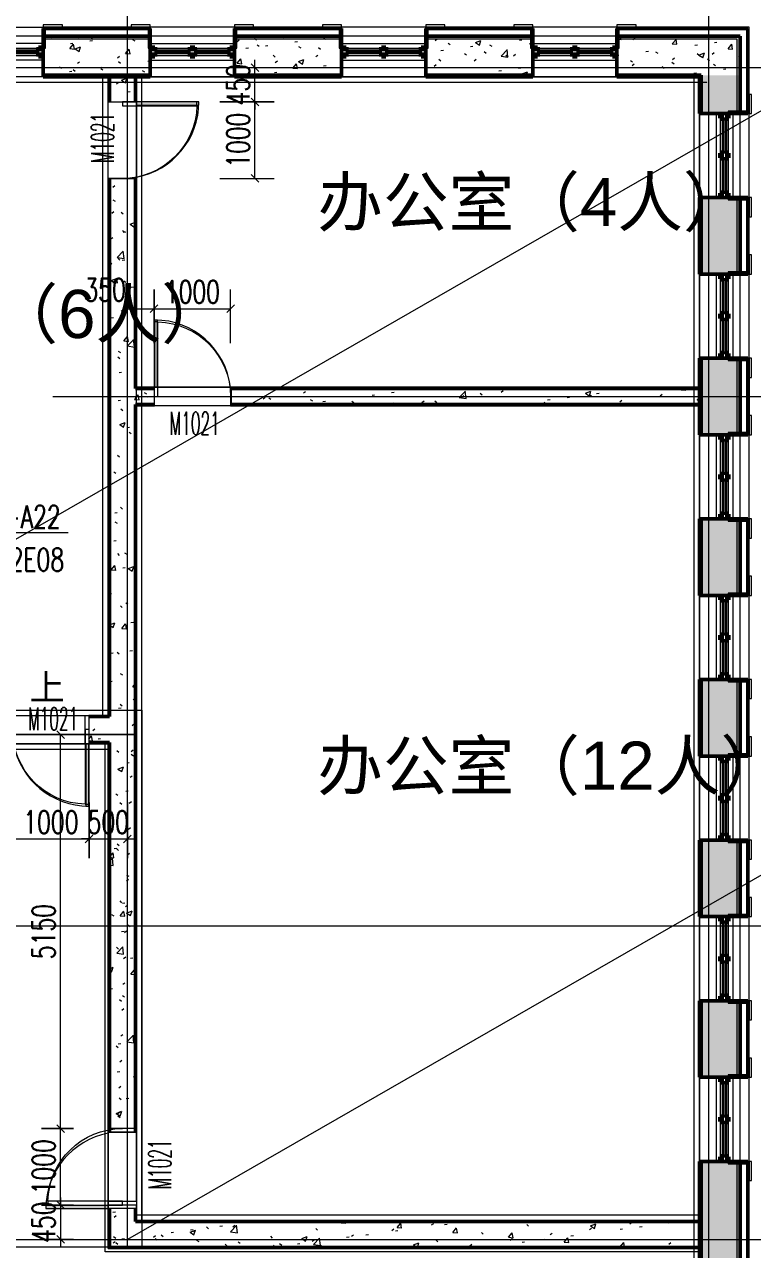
# Model space of a CAD drawing. Header units: millimetres. Extents: x -17321 to 106270, y -22341 to 35329.
# Drawn here: x 79055 to 88572, y 11169 to 27183 of the extents above; entities that cross this region are included whole.
import ezdxf

# ---------------------------------------------------------------- set-up
doc = ezdxf.new("R2010")
doc.units = ezdxf.units.MM
for name, pattern in [('IMPORT-DASHED', [7.5, 5, -2.5]), ('IMPORT-DOTE _2_', [0]), ('IMPORT-线型3', [5000, 3000, -2000]), ('轴网线', [22.24, 12.7, -3.18, 3.18, -3.18])]:
    doc.linetypes.add(name, pattern=pattern)
for name, color, linetype, lineweight in [('A-DETL-GENF', 92, 'Continuous', 9), ('A-DOOR', 31, 'Continuous', 18), ('A-FLOR', 192, 'Continuous', 9), ('A-GENM', 13, 'Continuous', 18), ('A-GLAZ', 151, 'Continuous', 18), ('A-WALL', 113, 'Continuous', 50), ('A-WALL-FNSH', 113, 'Continuous', 50), ('A-WALL-PATT', 111, 'Continuous', 50), ('DIM_LEAD', 3, 'Continuous', 9), ('DOTE', 157, 'IMPORT-DOTE _2_', 9), ('Pkpm_砌筑墙门_虚', 174, 'IMPORT-线型3', 9), ('Pkpm_砖墙', 6, 'Continuous', 9), ('PUB_DIM', 135, 'Continuous', 9), ('PUB_TEXT', 250, 'Continuous', 9), ('S-GRID', 1, 'Continuous', 13), ('SURFACE', 11, 'Continuous', 9), ('WALL', 250, 'Continuous', 9), ('WINDOW', 93, 'Continuous', 9), ('WINDOW_TEXT', 250, 'Continuous', 9), ('烟道', 4, 'Continuous', 9), ('记者站1205_t3_2__3F导出_dwg', 8, 'Continuous', 9)]:
    doc.layers.add(name, color=color, linetype=linetype, lineweight=lineweight)
doc.styles.add('Arial_2', font='arial.ttf', dxfattribs={"height": 629.266735})
doc.styles.add('Simplex', font='simplex_.ttf', dxfattribs={"width": 0.494118, "height": 297.5})
doc.styles.add('Simplex_2', font='simplex_.ttf', dxfattribs={"width": 0.706, "height": 297.5})
doc.styles.add('Simplex_6', font='simplex_.ttf', dxfattribs={"height": 337.588652})
doc.styles.add('Simplex_7', font='simplex_.ttf', dxfattribs={"width": 0.705882, "height": 297.5})
pattern_1 = [(0, (0, 0), (812.8, 203.2), [33.528, -576.072, 33.528, -576.072, -3251.2]), (0, (0, 0), (812.8, 203.2), [-1219.2, 33.528, -1185.672, 33.528, -576.072, -1422.4]), (0, (0, 0), (812.8, 203.2), [-3048, 33.528, -372.872, 33.528, -982.472]), (120, (304.8, 101.6), (-582.37636, 602.30545), [33.528, -576.072, 33.528, -576.072, -3251.2]), (120, (304.8, 101.6), (-582.37636, 602.30545), [-1219.2, 33.528, -1185.672, 33.528, -576.072, -1422.4]), (120, (304.8, 101.6), (-582.37636, 602.30545), [-3048, 33.528, -372.872, 33.528, -982.472]), (240, (406.4, 508), (-230.42364, -805.50545), [33.528, -576.072, 33.528, -576.072, -3251.2]), (240, (406.4, 508), (-230.42364, -805.50545), [-1219.2, 33.528, -1185.672, 33.528, -576.072, -1422.4]), (240, (406.4, 508), (-230.42364, -805.50545), [-3048, 33.528, -372.872, 33.528, -982.472])]
pattern_2 = [(50, (0, 0), (728.7365, -63.756), [76.2, -838.2]), (355, (0, 0), (-140.9716, 764.2276), [60.96, -670.56]), (100.451, (60.7, -5.3), (587.77, 700.467), [64.76, -712.36]), (46.184, (0, 203.2), (1084.316, -168.171), [114.3, -1257.3]), (96.636, (90.4, 189.2), (949.61, 989.71), [97.14, -1068.54]), (351.184, (0, 203.2), (949.62, 989.701), [91.44, -1005.84]), (21, (101.6, 152.4), (606.458, -409.0606), [76.2, -838.2]), (326, (101.6, 152.4), (247.2083, 736.753), [60.96, -670.56]), (71.451, (152.14, 118.3), (853.668, 327.6855), [64.76, -712.36]), (37.5, (0, 0), (12.3547, 338.2201), [33.528, -628.904, 33.528, -647.192, -673.1]), (37.5, (0, 0), (12.3547, 338.2201), [-1343.152, 33.528, -639.572]), (7.5, (0, 0), (267.2789, 400.7221), [33.528, -354.584, 33.528, -613.664, -256.54]), (7.5, (0, 0), (267.2789, 400.7221), [-1035.304, 33.528, -223.012]), (327.5, (-226.57, 0), (542.3633, -22.91534), [33.528, -220.472, 33.528, -758.952, -1051.56]), (327.5, (-226.57, 0), (542.3633, -22.91534), [-1046.48, 33.528, -1018.032]), (317.5, (-328.17, 0), (592.517, 101.707), [33.528, -296.672, 33.528, -492.76, -746.76]), (317.5, (-328.17, 0), (592.517, 101.707), [-856.488, 33.528, -713.232])]

# ---------------------------------------------------------------- blocks, each defined once
blk = doc.blocks.new('单扇木门 - M1021-1247702-建模-三层平面图')
at = {"layer": 'A-DOOR'}
blk.add_hatch(color=256, dxfattribs=at).paths.add_polyline_path([(500, -185), (460, -185), (460, -1000), (500, -1000)], flags=0)
at = {"layer": 'A-DETL-GENF'}
for p, q in [((460, -185), (460, -1000)), ((500, -1000), (500, -185)), ((460, -1000), (500, -1000))]:
    blk.add_line(p, q, dxfattribs=at)
at = {"layer": 'A-DOOR'}
for p, q in [((-500, 185), (500, 185)), ((-500, -185), (-500, 185)), ((-500, 185), (500, 185)), ((500, 185), (500, -185)), ((500, -185), (-500, -185)), ((-500, -185), (500, -185)), ((460, -185), (460, -1000)), ((500, -1000), (500, -185)), ((460, -1000), (500, -1000))]:
    blk.add_line(p, q, dxfattribs=at)
at = {"layer": 'A-DOOR', "lineweight": 9}
blk.add_arc((500, 0), 1000, 190.6845, 270, dxfattribs=at)
blk = doc.blocks.new('C1128 - C1128-1314676-建模-三层平面图')
at = {"layer": 'A-GLAZ', "lineweight": 70}
for p, q in [((-490, 50), (-550, 50)), ((-490, 10), (-490, 50)), ((-460, 25), (-490, 25)), ((-490, 25), (-490, 10)), ((-460, 10), (-460, 25)), ((-30, 25), (-60, 25)), ((-60, 25), (-60, 10)), ((30, 50), (-30, 50)), ((-30, 50), (-30, 10)), ((-30, 10), (-30, 25)), ((30, 10), (30, 50)), ((60, 25), (30, 25)), ((30, 25), (30, 10)), ((60, 10), (60, 25)), ((490, 25), (460, 25)), ((460, 25), (460, 10)), ((550, 50), (490, 50)), ((490, 50), (490, 10)), ((490, 10), (490, 25)), ((-550, -50), (-490, -50)), ((-490, -50), (-490, -10)), ((-490, -10), (-490, -25)), ((-490, -25), (-460, -25)), ((-460, -25), (-460, -10)), ((-60, -10), (-60, -25)), ((-60, -25), (-30, -25)), ((-30, -10), (-30, -50)), ((-30, -25), (-30, -10)), ((-30, -50), (30, -50)), ((30, -50), (30, -10)), ((30, -10), (30, -25)), ((30, -25), (60, -25)), ((60, -25), (60, -10)), ((460, -10), (460, -25)), ((460, -25), (490, -25)), ((490, -10), (490, -50)), ((490, -25), (490, -10)), ((490, -50), (550, -50))]:
    blk.add_line(p, q, dxfattribs=at)
at = {"layer": 'A-GLAZ'}
for p, q in [((-490, 50), (-30, 50)), ((-490, 10), (-490, -10)), ((-490, 10), (-30, 10)), ((-490, 10), (-490, -10)), ((-460, 25), (-60, 25)), ((-30, -10), (-30, 10)), ((30, 50), (490, 50)), ((30, 10), (490, 10)), ((30, -10), (30, 10)), ((60, 25), (460, 25)), ((490, -10), (490, 10)), ((490, 10), (490, -10)), ((-30, -10), (-490, -10)), ((-30, -50), (-490, -50)), ((-60, -25), (-460, -25)), ((490, -10), (30, -10)), ((490, -50), (30, -50)), ((460, -25), (60, -25))]:
    blk.add_line(p, q, dxfattribs=at)
blk = doc.blocks.new('单扇木门 - M1021-1317379-建模-三层平面图')
at = {"layer": 'A-DOOR'}
blk.add_hatch(color=256, dxfattribs=at).paths.add_polyline_path([(500, -120), (460, -120), (460, -1000), (500, -1000)], flags=0)
at = {"layer": 'A-DETL-GENF'}
for p, q in [((460, -120), (460, -1000)), ((500, -1000), (500, -120)), ((460, -1000), (500, -1000))]:
    blk.add_line(p, q, dxfattribs=at)
at = {"layer": 'A-DOOR'}
for p, q in [((-500, 120), (500, 120)), ((-500, -120), (-500, 120)), ((-500, 120), (500, 120)), ((500, 120), (500, -120)), ((500, -120), (-500, -120)), ((-500, -120), (500, -120)), ((460, -120), (460, -1000)), ((500, -1000), (500, -120)), ((460, -1000), (500, -1000))]:
    blk.add_line(p, q, dxfattribs=at)
at = {"layer": 'A-DOOR', "lineweight": 9}
blk.add_arc((500, 0), 1000, 186.8952, 270, dxfattribs=at)
blk = doc.blocks.new('窗套 - 窗套-1435561-建模-三层平面图')
at = {"layer": 'A-GENM'}
for p, q in [((-550, 30), (-800, 30)), ((-800, 30), (-800, 0)), ((-800, 0), (-550, 0)), ((-550, 0), (-580, 0)), ((-580, 0), (-580, -275)), ((-550, 0), (-550, 30)), ((-550, -275), (-550, 0)), ((800, 30), (550, 30)), ((550, 30), (550, 0)), ((580, 0), (550, 0)), ((550, 0), (550, -275)), ((580, -275), (580, 0)), ((800, 0), (800, 30)), ((550, 0), (800, 0)), ((-580, -275), (-550, -275)), ((550, -275), (580, -275))]:
    blk.add_line(p, q, dxfattribs=at)
blk = doc.blocks.new('记者站1205_t3_2__3F导出_dwg__ArchTick-1307847-建模-三层平面图')
at = {"layer": 'PUB_DIM'}
blk.add_line((-0.5, -0.5), (0.5, 0.5), dxfattribs=at)
blk = doc.blocks.new('记者站1205_t3_2__3F导出_dwg_$TCHSYS$WIN2D-1307862-建模-三层平面图')
at = {"layer": 'WINDOW'}
for p, q in [((2648287, 458997), (2647187, 458997)), ((2648287, 458781), (2647187, 458781))]:
    blk.add_line(p, q, dxfattribs=at)
at = {"layer": 'WINDOW', "flags": 128}
blk.add_lwpolyline([(2648287, 459214), (2648287, 458564), (2647187, 458564), (2647187, 459214)], close=True, dxfattribs=at)
blk = doc.blocks.new('记者站1205_t3_2__3F导出_dwg_$TCHSYS$WIN2D-1307863-建模-三层平面图')
at = {"layer": 'WINDOW'}
for p, q in [((2657083, 458084), (2657083, 456984)), ((2657300, 458084), (2657300, 456984))]:
    blk.add_line(p, q, dxfattribs=at)
at = {"layer": 'WINDOW', "flags": 128}
blk.add_lwpolyline([(2657517, 458084), (2656867, 458084), (2656867, 456984), (2657517, 456984)], close=True, dxfattribs=at)
blk = doc.blocks.new('记者站1205_t3_2__3F导出_dwg_$TCHSYS$WIN2D-1307864-建模-三层平面图')
at = {"layer": 'WINDOW'}
for p, q in [((2657083, 455984), (2657083, 454884)), ((2657300, 455984), (2657300, 454884))]:
    blk.add_line(p, q, dxfattribs=at)
at = {"layer": 'WINDOW', "flags": 128}
blk.add_lwpolyline([(2657517, 455984), (2656867, 455984), (2656867, 454884), (2657517, 454884)], close=True, dxfattribs=at)
blk = doc.blocks.new('记者站1205_t3_2__3F导出_dwg_$TCHSYS$WIN2D-1307886-建模-三层平面图')
at = {"layer": 'WINDOW'}
for p, q in [((2654687, 458997), (2655787, 458997)), ((2654687, 458781), (2655787, 458781))]:
    blk.add_line(p, q, dxfattribs=at)
at = {"layer": 'WINDOW', "flags": 128}
blk.add_lwpolyline([(2654687, 459214), (2654687, 458564), (2655787, 458564), (2655787, 459214)], close=True, dxfattribs=at)
blk = doc.blocks.new('记者站1205_t3_2__3F导出_dwg_$TCHSYS$WIN2D-1307887-建模-三层平面图')
at = {"layer": 'WINDOW'}
for p, q in [((2649687, 458997), (2650787, 458997)), ((2649687, 458781), (2650787, 458781))]:
    blk.add_line(p, q, dxfattribs=at)
at = {"layer": 'WINDOW', "flags": 128}
blk.add_lwpolyline([(2649687, 459214), (2649687, 458564), (2650787, 458564), (2650787, 459214)], close=True, dxfattribs=at)
blk = doc.blocks.new('记者站1205_t3_2__3F导出_dwg_$TCHSYS$WIN2D-1307888-建模-三层平面图')
at = {"layer": 'WINDOW'}
for p, q in [((2652187, 458997), (2653287, 458997)), ((2652187, 458781), (2653287, 458781))]:
    blk.add_line(p, q, dxfattribs=at)
at = {"layer": 'WINDOW', "flags": 128}
blk.add_lwpolyline([(2652187, 459214), (2652187, 458564), (2653287, 458564), (2653287, 459214)], close=True, dxfattribs=at)
blk = doc.blocks.new('记者站1205_t3_2__3F导出_dwg_$DorLib2D$00000001-1307850-建模-三层平面图')
at = {"layer": 'WINDOW', "flags": 128}
blk.add_lwpolyline([(0.5, 0.975), (0.5, 0), (0.45, 0), (0.45, 0.975)], close=True, dxfattribs=at)
at = {"layer": 'WINDOW'}
blk.add_arc((0.475, 0), 0.975, 91.4693, 180, dxfattribs=at)
blk = doc.blocks.new('记者站1205_t3_2__3F导出_dwg_$TCHSYS$WIN2D-1307922-建模-三层平面图')
at = {"layer": 'WINDOW'}
for p, q in [((2657083, 445484), (2657083, 444384)), ((2657300, 445484), (2657300, 444384))]:
    blk.add_line(p, q, dxfattribs=at)
at = {"layer": 'WINDOW', "flags": 128}
blk.add_lwpolyline([(2657517, 445484), (2656867, 445484), (2656867, 444384), (2657517, 444384)], close=True, dxfattribs=at)
blk = doc.blocks.new('记者站1205_t3_2__3F导出_dwg_$TCHSYS$WIN2D-1307923-建模-三层平面图')
at = {"layer": 'WINDOW'}
for p, q in [((2657083, 453884), (2657083, 452784)), ((2657300, 453884), (2657300, 452784))]:
    blk.add_line(p, q, dxfattribs=at)
at = {"layer": 'WINDOW', "flags": 128}
blk.add_lwpolyline([(2657517, 453884), (2656867, 453884), (2656867, 452784), (2657517, 452784)], close=True, dxfattribs=at)
blk = doc.blocks.new('记者站1205_t3_2__3F导出_dwg_$TCHSYS$WIN2D-1307924-建模-三层平面图')
at = {"layer": 'WINDOW'}
for p, q in [((2657083, 451784), (2657083, 450684)), ((2657300, 451784), (2657300, 450684))]:
    blk.add_line(p, q, dxfattribs=at)
at = {"layer": 'WINDOW', "flags": 128}
blk.add_lwpolyline([(2657517, 451784), (2656867, 451784), (2656867, 450684), (2657517, 450684)], close=True, dxfattribs=at)
blk = doc.blocks.new('记者站1205_t3_2__3F导出_dwg_$TCHSYS$WIN2D-1307925-建模-三层平面图')
at = {"layer": 'WINDOW'}
for p, q in [((2657083, 449684), (2657083, 448584)), ((2657300, 449684), (2657300, 448584))]:
    blk.add_line(p, q, dxfattribs=at)
at = {"layer": 'WINDOW', "flags": 128}
blk.add_lwpolyline([(2657517, 449684), (2656867, 449684), (2656867, 448584), (2657517, 448584)], close=True, dxfattribs=at)
blk = doc.blocks.new('记者站1205_t3_2__3F导出_dwg_$TCHSYS$WIN2D-1307926-建模-三层平面图')
at = {"layer": 'WINDOW'}
for p, q in [((2657083, 447584), (2657083, 446484)), ((2657300, 447584), (2657300, 446484))]:
    blk.add_line(p, q, dxfattribs=at)
at = {"layer": 'WINDOW', "flags": 128}
blk.add_lwpolyline([(2657517, 447584), (2656867, 447584), (2656867, 446484), (2657517, 446484)], close=True, dxfattribs=at)
blk = doc.blocks.new('记者站1205_t3_2__3F导出_dwg_df4bv-1307957-建模-三层平面图')
at = {"layer": 'DOTE', "linetype": 'Continuous'}
blk.add_line((2044297, 83654), (2037907, 83654), dxfattribs=at)
at = {"layer": 'Pkpm_砌筑墙门_虚'}
for p, q in [((2042127, 83904), (2043627, 83904)), ((2042127, 83534), (2043627, 83534)), ((2043927, 77554), (2043927, 78454)), ((2044297, 77554), (2044297, 78454))]:
    blk.add_line(p, q, dxfattribs=at)
at = {"layer": 'Pkpm_砖墙'}
blk.add_line((2044297, 83654), (2044297, 92254), dxfattribs=at)
at = {"layer": 'Pkpm_砖墙', "flags": 128}
for points in [[(2044297, 83804), (2044297, 78454), (2043927, 78454), (2043927, 83534), (2043627, 83534), (2043627, 83904), (2043927, 83904), (2043927, 92254)], [(2051657, 76934), (2043927, 76934), (2043927, 77554), (2044297, 77554), (2044297, 77304), (2051657, 77304)]]:
    blk.add_lwpolyline(points, dxfattribs=at)
at = {"layer": '烟道', "color": 2, "linetype": 'IMPORT-DASHED'}
for p, q in [((2043857, 83904), (2043857, 92254)), ((2044367, 77304), (2044367, 92254)), ((2051587, 67874), (2051587, 92254)), ((2038397, 92184), (2051757, 92184)), ((2038397, 83974), (2043927, 83974)), ((2038397, 83464), (2043927, 83464)), ((2044297, 77374), (2051657, 77374))]:
    blk.add_line(p, q, dxfattribs=at)
at = {"layer": '烟道', "color": 2, "flags": 128}
for points in [[(2006477, 85464), (2000567, 85464), (2000567, 81564), (1977687, 81564), (1977687, 92784), (1963367, 92784), (1963367, 67344), (2000567, 67344), (2000567, 65344), (2014987, 65344), (2014987, 67344), (2052187, 67344), (2052187, 92784), (2037867, 92784), (2037867, 81564), (2014987, 81564), (2014987, 85464), (2009077, 85464)], [(2051657, 76894), (2043887, 76894), (2043887, 83534)]]:
    blk.add_lwpolyline(points, dxfattribs=at)
blk = doc.blocks.new('记者站1205_t3_2__3F导出_dwg-1307846-建模-三层平面图')
at = {"layer": 'DIM_LEAD', "flags": 128}
blk.add_lwpolyline([(2644357, 450949), (2645131, 452606), (2648615, 452606)], dxfattribs=at)
at = {"layer": 'DOTE', "linetype": 'Continuous'}
for p, q in [((2649387, 443264), (2649387, 460054)), ((2656987, 426222), (2656987, 460054)), ((2567617, 458684), (2658357, 458684)), ((2648412, 454384), (2658357, 454384)), ((2643197, 449964), (2649507, 449964)), ((2567617, 447464), (2658357, 447464)), ((2567617, 443364), (2658357, 443364))]:
    blk.add_line(p, q, dxfattribs=at)
at = {"layer": 'PUB_DIM'}
for p, q in [((2650597, 458684), (2651305, 458684)), ((2650597, 457234), (2651305, 457234)), ((2649387, 455081), (2649387, 455782)), ((2650737, 455081), (2650737, 455782)), ((2648683, 449964), (2648263, 449964)), ((2649387, 449075), (2649387, 448350)), ((2648683, 443364), (2648263, 443364))]:
    blk.add_line(p, q, dxfattribs=at)
at = {"layer": 'PUB_DIM', "flags": 128}
for points in [[(2651055, 458234), (2651055, 458684), (2651055, 458784)], [(2651055, 457234), (2651055, 458234), (2651055, 458134)], [(2649387, 455532), (2649737, 455532), (2650737, 455532)], [(2648513, 443914), (2648513, 443814), (2648513, 444814), (2648513, 449964)], [(2643487, 448600), (2646787, 448600), (2647887, 448600), (2648887, 448600), (2648787, 448600)], [(2648887, 448600), (2649387, 448600), (2649487, 448600)], [(2648513, 443814), (2648513, 443364), (2648513, 443264)]]:
    blk.add_lwpolyline(points, dxfattribs=at)
for points in [[(2651305, 458234), (2650597, 458234)], [(2649737, 455782), (2649737, 455081)], [(2648887, 448350), (2648887, 449075)], [(2648263, 444814), (2648683, 444814)], [(2648263, 443814), (2648683, 443814)]]:
    blk.add_lwpolyline(points, close=True, dxfattribs=at)
at = {"layer": 'SURFACE', "flags": 128}
for points in [[(2648287, 459054), (2648287, 459214), (2649387, 459214), (2649687, 459214), (2649687, 459054)], [(2652187, 459054), (2652187, 459214), (2650787, 459214), (2650787, 459054)], [(2654687, 459054), (2654687, 459214), (2653287, 459214), (2653287, 459054)], [(2657357, 458084), (2657517, 458084), (2657517, 459214), (2655787, 459214), (2655787, 459054)], [(2657357, 455984), (2657517, 455984), (2657517, 456984), (2657357, 456984)], [(2657357, 454884), (2657517, 454884), (2657517, 454384), (2657517, 453884), (2657357, 453884)], [(2657357, 451784), (2657517, 451784), (2657517, 452784), (2657357, 452784)], [(2657357, 449684), (2657517, 449684), (2657517, 450684), (2657357, 450684)], [(2657357, 447584), (2657517, 447584), (2657517, 448584), (2657357, 448584)], [(2657357, 445484), (2657517, 445484), (2657517, 446484), (2657357, 446484)], [(2657357, 442564), (2657517, 442564), (2657517, 443364), (2657517, 444384), (2657357, 444384)]]:
    blk.add_lwpolyline(points, dxfattribs=at)
at = {"layer": 'WALL'}
for p, q in [((2665601, 462677), (2643487, 449964)), ((2671501, 456077), (2649387, 443364))]:
    blk.add_line(p, q, dxfattribs=at)
at = {"layer": 'WALL', "flags": 128}
for points in [[(2649507, 458564), (2649687, 458564), (2649687, 459054), (2649387, 459054), (2648287, 459054), (2648287, 458564), (2649137, 458564), (2649137, 458234), (2649507, 458234)], [(2650787, 458564), (2652187, 458564), (2652187, 459054), (2650787, 459054)], [(2653287, 458564), (2654687, 458564), (2654687, 459054), (2653287, 459054)], [(2656867, 458564), (2656867, 458084), (2657357, 458084), (2657357, 459054), (2655787, 459054), (2655787, 458564)], [(2649137, 454384), (2649137, 457234), (2649507, 457234), (2649507, 454504), (2649737, 454504), (2649737, 454264), (2649507, 454264), (2649507, 449964), (2649507, 444814), (2649137, 444814), (2649137, 449844), (2648887, 449844), (2648887, 450214), (2649137, 450214)], [(2656867, 456984), (2656867, 455984), (2657357, 455984), (2657357, 456984)], [(2656867, 454264), (2656867, 453884), (2657357, 453884), (2657357, 454384), (2657357, 454884), (2656867, 454884), (2656867, 454504), (2650737, 454504), (2650737, 454264)], [(2656867, 452784), (2656867, 451784), (2657357, 451784), (2657357, 452784)], [(2656867, 450684), (2656867, 449684), (2657357, 449684), (2657357, 450684)], [(2643677, 450284), (2649577, 450284), (2649577, 443264), (2643677, 443264)], [(2656867, 448584), (2656867, 447584), (2657357, 447584), (2657357, 448584)], [(2656867, 446484), (2656867, 445484), (2657357, 445484), (2657357, 446484)], [(2656867, 443614), (2649507, 443614), (2649507, 443814), (2649137, 443814), (2649137, 443244), (2656867, 443244), (2656867, 442564), (2657357, 442564), (2657357, 443364), (2657357, 444384), (2656867, 444384)]]:
    blk.add_lwpolyline(points, close=True, dxfattribs=at)
for name, p in [('记者站1205_t3_2__3F导出_dwg_$TCHSYS$WIN2D-1307862-建模-三层平面图', (0, 0)), ('记者站1205_t3_2__3F导出_dwg_$TCHSYS$WIN2D-1307887-建模-三层平面图', (0, 0)), ('记者站1205_t3_2__3F导出_dwg_$TCHSYS$WIN2D-1307888-建模-三层平面图', (0, 0)), ('记者站1205_t3_2__3F导出_dwg_$TCHSYS$WIN2D-1307886-建模-三层平面图', (0, 0)), ('记者站1205_t3_2__3F导出_dwg_df4bv-1307957-建模-三层平面图', (605210, 366310)), ('记者站1205_t3_2__3F导出_dwg_$TCHSYS$WIN2D-1307863-建模-三层平面图', (0, 0)), ('记者站1205_t3_2__3F导出_dwg_$TCHSYS$WIN2D-1307864-建模-三层平面图', (0, 0)), ('记者站1205_t3_2__3F导出_dwg_$TCHSYS$WIN2D-1307923-建模-三层平面图', (0, 0)), ('记者站1205_t3_2__3F导出_dwg_$TCHSYS$WIN2D-1307924-建模-三层平面图', (0, 0)), ('记者站1205_t3_2__3F导出_dwg_$TCHSYS$WIN2D-1307925-建模-三层平面图', (0, 0)), ('记者站1205_t3_2__3F导出_dwg_$TCHSYS$WIN2D-1307926-建模-三层平面图', (0, 0)), ('记者站1205_t3_2__3F导出_dwg_$TCHSYS$WIN2D-1307922-建模-三层平面图', (0, 0))]:
    blk.add_blockref(name, p)
at = {"xscale": 100, "yscale": 100, "zscale": 100}
for p, rotation in [((2651055, 458684), 270), ((2651055, 458234), 90), ((2651055, 458234), 90), ((2651055, 457234), 270), ((2649387, 455532), 180), ((2649737, 455532), 180), ((2648513, 449964), 90), ((2649387, 448600), 180), ((2648513, 444814), 270), ((2648513, 444814), 90), ((2648513, 443814), 270), ((2648513, 443814), 270), ((2648513, 443364), 90)]:
    blk.add_blockref('记者站1205_t3_2__3F导出_dwg__ArchTick-1307847-建模-三层平面图', p, dxfattribs=dict(at, rotation=rotation))
at = {"extrusion": (0, 0, -1), "xscale": 1000, "yscale": 1000}
for p, zscale, rotation in [((-2649322, 457734), -1000, 90), ((-2648387, 450029), -1000, 180), ((-2649322, 444314), 1000, 270)]:
    blk.add_blockref('记者站1205_t3_2__3F导出_dwg_$DorLib2D$00000001-1307850-建模-三层平面图', p, dxfattribs=dict(at, zscale=zscale, rotation=rotation))
at = {"xscale": 100, "yscale": 100, "zscale": 100}
for p in [(2649737, 455532), (2650737, 455532), (2648887, 448600), (2648887, 448600)]:
    blk.add_blockref('记者站1205_t3_2__3F导出_dwg__ArchTick-1307847-建模-三层平面图', p, dxfattribs=at)
at = {"extrusion": (0, 0, -1), "xscale": 1000, "yscale": 1000, "zscale": 1000}
blk.add_blockref('记者站1205_t3_2__3F导出_dwg_$DorLib2D$00000001-1307850-建模-三层平面图', (-2650237, 454384), dxfattribs=at)
at = {"layer": 'PUB_DIM', "color": 7, "char_height": 297.5, "attachment_point": 2, "rotation": 90, "line_spacing_factor": 1.125731, "style": 'Simplex_2'}
for s, insert, width in [('450', (2650686, 458459), 688.42), ('1000', (2650686, 457734), 871.28), ('5150', (2648144, 447389), 871.28), ('1000', (2648144, 444314), 871.28), ('450', (2648144, 443589), 688.42)]:
    blk.add_mtext(s, dxfattribs=dict(at, insert=insert, width=width))
at = {"layer": 'PUB_DIM', "color": 7, "char_height": 297.5, "attachment_point": 2, "line_spacing_factor": 1.125731, "style": 'Simplex_2'}
for s, insert, width in [('350', (2649096, 455927), 688.42), ('1000', (2650237, 455900), 871.28), ('1000', (2648387, 448968), 871.28), ('500', (2649137, 448968), 688.42)]:
    blk.add_mtext(s, dxfattribs=dict(at, insert=insert, width=width))
at = {"layer": 'PUB_TEXT', "color": 155, "char_height": 629.3, "attachment_point": 1, "line_spacing_factor": 0.941778, "style": 'Arial_2'}
for s, insert, width in [('办公室（4人）', (2651869, 457241), 7684.12), ('办公室（6人）', (2645048, 455778), 7684.12), ('办公室（12人）', (2651869, 449872), 8275.21)]:
    blk.add_mtext(s, dxfattribs=dict(at, insert=insert, width=width))
at = {"layer": 'PUB_TEXT', "color": 7, "attachment_point": 1, "line_spacing_factor": 1.125731}
for s, insert, char_height, width, style in [('15J401-A22', (2646715, 452960), 297.5, 2251.71, 'Simplex_7'), ('T2E08', (2647705, 452400), 297.5, 1115.1, 'Simplex_7'), ('\\fSimplex|b0|i0|c134|p2|;上', (2648108, 450751), 337.59, 545.24, 'Simplex_6')]:
    blk.add_mtext(s, dxfattribs=dict(at, insert=insert, char_height=char_height, width=width, style=style))
at = {"layer": 'WINDOW_TEXT', "color": 7, "char_height": 297.5, "width": 778.06, "attachment_point": 1, "rotation": 90, "line_spacing_factor": 1.125731, "style": 'Simplex'}
for insert in [(2648912, 457436), (2649662, 444017)]:
    blk.add_mtext('M1021', dxfattribs=dict(at, insert=insert))
at = {"layer": 'WINDOW_TEXT', "color": 7, "char_height": 297.5, "width": 778.06, "attachment_point": 1, "line_spacing_factor": 1.125731, "style": 'Simplex'}
for insert in [(2649939, 454182), (2648089, 450319)]:
    blk.add_mtext('M1021', dxfattribs=dict(at, insert=insert))

msp = doc.modelspace()

# ---------------------------------------------------------------- hatches: boundary and pattern name
at = {"layer": 'A-WALL-PATT', "lineweight": 9}
h = msp.add_hatch(dxfattribs=at)
h.set_pattern_fill('FP_2', color=256, style=0, pattern_type=2)
h.set_pattern_definition(pattern_2)
h.paths.add_polyline_path([(88410, 26520), (88410, 27030), (86800, 27030), (86800, 26520), (87900, 26520)], flags=0)
h.paths.add_polyline_path([(85682, 26520), (85700, 26520), (85700, 27030), (84300, 27030), (84300, 26520)], flags=0)
h.paths.add_polyline_path([(78200, 26520), (78200, 27030), (76800, 27030), (76800, 26520), (77223, 26520)], flags=0)
h.paths.add_polyline_path([(74600, 26520), (75700, 26520), (75700, 27030), (74600, 27030)], flags=0)
h.paths.add_polyline_path([(79300, 26520), (80700, 26520), (80700, 27030), (79300, 27030)], flags=0)
h.paths.add_polyline_path([(82862, 26520), (83200, 26520), (83200, 27030), (81800, 27030), (81800, 26520)], flags=0)
h = msp.add_hatch(dxfattribs=at)
h.set_pattern_fill('FP_1', color=256, style=0, pattern_type=2)
h.set_pattern_definition(pattern_1)
h.paths.add_polyline_path([(87900, 26500), (87900, 26520), (86800, 26520), (86800, 26500), (87880, 26500)], flags=0)
h.paths.add_polyline_path([(85700, 26500), (85700, 26520), (84300, 26520), (84300, 26500), (85682, 26500)], flags=0)
h.paths.add_polyline_path([(77223, 26500), (78200, 26500), (78200, 26520), (76800, 26520), (76800, 26500)], flags=0)
h.paths.add_polyline_path([(74620, 26500), (75700, 26500), (75700, 26520), (74620, 26520)], flags=0)
h.paths.add_polyline_path([(79300, 26500), (80700, 26500), (80700, 26520), (79300, 26520)], flags=0)
h.paths.add_polyline_path([(82862, 26500), (83200, 26500), (83200, 26520), (81800, 26520), (81800, 26500)], flags=0)
h = msp.add_hatch(dxfattribs=at)
h.set_pattern_fill('FP_1', color=256, style=0, pattern_type=2)
h.set_pattern_definition(pattern_1)
h.paths.add_polyline_path([(80165, 11180), (80165, 11705), (80150, 11705), (80150, 11180)], flags=0)
h.paths.add_polyline_path([(80165, 12705), (80165, 17795), (80150, 17795), (80150, 12705)], flags=0)
h.paths.add_polyline_path([(80150, 18150), (80165, 18150), (80165, 25170), (80150, 25170), (80150, 20112)], flags=0)
h.paths.add_polyline_path([(80165, 26170), (80165, 26500), (80150, 26500), (80150, 26170)], flags=0)
h = msp.add_hatch(dxfattribs=at)
h.set_pattern_fill('FP_2', color=256, style=0, pattern_type=2)
h.set_pattern_definition(pattern_2)
h.paths.add_polyline_path([(80505, 11195), (80505, 11705), (80165, 11705), (80165, 11195)], flags=0)
h.paths.add_polyline_path([(80165, 12705), (80505, 12705), (80505, 25170), (80165, 25170), (80165, 15279)], flags=0)
h.paths.add_polyline_path([(80505, 26170), (80505, 26500), (80165, 26500), (80165, 26170)], flags=0)
h = msp.add_hatch(dxfattribs=at)
h.set_pattern_fill('FP_1', color=256, style=0, pattern_type=2)
h.set_pattern_definition(pattern_1)
h.paths.add_polyline_path([(80520, 11535), (80520, 11705), (80505, 11705), (80505, 11535)], flags=0)
h.paths.add_polyline_path([(80505, 12705), (80520, 12705), (80520, 22215), (80505, 22215), (80505, 15279)], flags=0)
h.paths.add_polyline_path([(80520, 22425), (80520, 25170), (80505, 25170), (80505, 22425)], flags=0)
h.paths.add_polyline_path([(80505, 26170), (80520, 26170), (80520, 26500), (80505, 26500)], flags=0)
h = msp.add_hatch(dxfattribs=at)
h.set_pattern_fill('FP_1', color=256, style=0, pattern_type=2)
h.set_pattern_definition(pattern_1)
h.paths.add_polyline_path([(87880, 2100), (87900, 2100), (87900, 9400), (87880, 9400), (87880, 2120)], flags=0)
h.paths.add_polyline_path([(87900, 10500), (87900, 12320), (87880, 12320), (87880, 10500)], flags=0)
h.paths.add_polyline_path([(87880, 13420), (87900, 13420), (87900, 14420), (87880, 14420), (87880, 14070)], flags=0)
h.paths.add_polyline_path([(87900, 15520), (87900, 16520), (87880, 16520), (87880, 15520)], flags=0)
h.paths.add_polyline_path([(87900, 17620), (87900, 18620), (87880, 18620), (87880, 17620)], flags=0)
h.paths.add_polyline_path([(87880, 19720), (87900, 19720), (87900, 20720), (87880, 20720), (87880, 20112)], flags=0)
h.paths.add_polyline_path([(87880, 21820), (87900, 21820), (87900, 22820), (87880, 22820), (87880, 22200)], flags=0)
h.paths.add_polyline_path([(87880, 23920), (87900, 23920), (87900, 24920), (87880, 24920)], flags=0)
h.paths.add_polyline_path([(87880, 26020), (87900, 26020), (87900, 26500), (87880, 26500), (87880, 26154)], flags=0)
h = msp.add_hatch(dxfattribs=at)
h.set_pattern_fill('FP_2', color=256, style=0, pattern_type=2)
h.set_pattern_definition(pattern_2)
h.paths.add_polyline_path([(87900, 1750), (88410, 1750), (88410, 9400), (87900, 9400), (87900, 2100)], flags=0)
h.paths.add_polyline_path([(87900, 10500), (88410, 10500), (88410, 12320), (87900, 12320), (87900, 11654)], flags=0)
h.paths.add_polyline_path([(88410, 13420), (88410, 14420), (87900, 14420), (87900, 13420)], flags=0)
h.paths.add_polyline_path([(88410, 15520), (88410, 16520), (87900, 16520), (87900, 15520)], flags=0)
h.paths.add_polyline_path([(87900, 17620), (88410, 17620), (88410, 18620), (87900, 18620), (87900, 17695)], flags=0)
h.paths.add_polyline_path([(88410, 19720), (88410, 20720), (87900, 20720), (87900, 19720)], flags=0)
h.paths.add_polyline_path([(88410, 21820), (88410, 22820), (87900, 22820), (87900, 21820)], flags=0)
h.paths.add_polyline_path([(88410, 23920), (88410, 24920), (87900, 24920), (87900, 23920)], flags=0)
h.paths.add_polyline_path([(88410, 26020), (88410, 26520), (87900, 26520), (87900, 26020)], flags=0)
h = msp.add_hatch(dxfattribs=at)
h.set_pattern_fill('FP_2', color=256, style=0, pattern_type=2)
h.set_pattern_definition(pattern_2)
h.paths.add_polyline_path([(87092, 22215), (87880, 22215), (87880, 22425), (81755, 22425), (81755, 22215), (85682, 22215)], flags=0)
h.paths.add_polyline_path([(80755, 22215), (80755, 22425), (80505, 22425), (80505, 22215), (80520, 22215)], flags=0)
h = msp.add_hatch(dxfattribs=at)
h.set_pattern_fill('FP_1', color=256, style=0, pattern_type=2)
h.set_pattern_definition(pattern_1)
h.paths.add_polyline_path([(87092, 22425), (87880, 22425), (87880, 22440), (81755, 22440), (81755, 22425), (85682, 22425)], flags=0)
h.paths.add_polyline_path([(80520, 22425), (80755, 22425), (80755, 22440), (80520, 22440)], flags=0)
h = msp.add_hatch(dxfattribs=at)
h.set_pattern_fill('FP_1', color=256, style=0, pattern_type=2)
h.set_pattern_definition(pattern_1)
h.paths.add_polyline_path([(87880, 22200), (87880, 22215), (81755, 22215), (81755, 22200), (87092, 22200)], flags=0)
h.paths.add_polyline_path([(80520, 22200), (80755, 22200), (80755, 22215), (80520, 22215)], flags=0)
h = msp.add_hatch(dxfattribs=at)
h.set_pattern_fill('FP_1', color=256, style=0, pattern_type=2)
h.set_pattern_definition(pattern_1)
h.paths.add_polyline_path([(80150, 18135), (80165, 18135), (80165, 18150), (79895, 18150), (79895, 18135)], flags=0)
h.paths.add_polyline_path([(78895, 18135), (78895, 18150), (74620, 18150), (74620, 18135), (77223, 18135)], flags=0)
h = msp.add_hatch(dxfattribs=at)
h.set_pattern_fill('FP_2', color=256, style=0, pattern_type=2)
h.set_pattern_definition(pattern_2)
h.paths.add_polyline_path([(80165, 17795), (80165, 18135), (79895, 18135), (79895, 17795), (80150, 17795)], flags=0)
h.paths.add_polyline_path([(77223, 17795), (78895, 17795), (78895, 18135), (74620, 18135), (74620, 17795)], flags=0)
h = msp.add_hatch(dxfattribs=at)
h.set_pattern_fill('FP_1', color=256, style=0, pattern_type=2)
h.set_pattern_definition(pattern_1)
h.paths.add_polyline_path([(80150, 17780), (80150, 17795), (79895, 17795), (79895, 17780)], flags=0)
h.paths.add_polyline_path([(77920, 17780), (78895, 17780), (78895, 17795), (77905, 17795), (77905, 17780)], flags=0)
h.paths.add_polyline_path([(77680, 17780), (77680, 17795), (74620, 17795), (74620, 17780), (77223, 17780)], flags=0)
h = msp.add_hatch(dxfattribs=at)
h.set_pattern_fill('FP_2', color=256, style=0, pattern_type=2)
h.set_pattern_definition(pattern_2)
h.paths.add_polyline_path([(87092, 11195), (87880, 11195), (87880, 11535), (80505, 11535), (80505, 11195), (85682, 11195)], flags=0)
h = msp.add_hatch(dxfattribs=at)
h.set_pattern_fill('FP_1', color=256, style=0, pattern_type=2)
h.set_pattern_definition(pattern_1)
h.paths.add_polyline_path([(87880, 11535), (87880, 11550), (80520, 11550), (80520, 11535), (87092, 11535)], flags=0)
h = msp.add_hatch(dxfattribs=at)
h.set_pattern_fill('FP_1', color=256, style=0, pattern_type=2)
h.set_pattern_definition(pattern_1)
h.paths.add_polyline_path([(87880, 11180), (87880, 11195), (80165, 11195), (80165, 11180), (87092, 11180)], flags=0)

# ---------------------------------------------------------------- linework, layer by layer
at = {"layer": 'A-FLOR'}
for p, q in [((79300, 26500), (78200, 26500)), ((81800, 26500), (80700, 26500)), ((84300, 26500), (83200, 26500)), ((86800, 26500), (85700, 26500)), ((87880, 24920), (87880, 26020)), ((87880, 22820), (87880, 23920)), ((87880, 20720), (87880, 21820)), ((87880, 18620), (87880, 19720)), ((87880, 16520), (87880, 17620)), ((87880, 14420), (87880, 15520)), ((87880, 12320), (87880, 13420))]:
    msp.add_line(p, q, dxfattribs=at)
at = {"layer": 'A-WALL', "color": 7}
for p, q in [((79300, 27130), (79300, 26500)), ((80700, 27130), (79300, 27130)), ((80700, 26500), (80700, 27130)), ((81800, 27130), (81800, 26500)), ((83200, 27130), (81800, 27130)), ((83200, 26500), (83200, 27130)), ((84300, 27130), (84300, 26500)), ((85700, 27130), (84300, 27130)), ((85700, 26500), (85700, 27130)), ((86800, 27130), (86800, 26500)), ((88510, 27130), (86800, 27130)), ((88510, 27130), (88510, 26020)), ((79300, 26500), (80150, 26500)), ((80165, 26170), (80165, 26500)), ((80505, 26170), (80505, 26500)), ((80520, 26500), (80700, 26500)), ((81800, 26500), (83200, 26500)), ((84300, 26500), (85700, 26500)), ((86800, 26500), (87880, 26500)), ((87880, 26500), (87880, 26020)), ((87880, 26020), (88510, 26020)), ((80165, 18135), (80165, 25170)), ((80505, 22425), (80505, 25170)), ((87880, 24920), (87880, 23920)), ((88510, 24920), (87880, 24920)), ((88510, 23920), (88510, 24920)), ((87880, 23920), (88510, 23920)), ((87880, 22820), (87880, 22440)), ((88510, 22820), (87880, 22820)), ((88510, 21820), (88510, 22820)), ((80505, 22425), (80755, 22425)), ((81755, 22425), (87880, 22425)), ((80505, 12705), (80505, 22215)), ((80505, 22215), (80755, 22215)), ((81755, 22215), (87880, 22215)), ((87880, 22200), (87880, 21820)), ((87880, 21820), (88510, 21820)), ((87880, 20720), (87880, 19720)), ((88510, 20720), (87880, 20720)), ((88510, 19720), (88510, 20720)), ((87880, 19720), (88510, 19720)), ((87880, 18620), (87880, 17620)), ((88510, 18620), (87880, 18620)), ((88510, 17620), (88510, 18620)), ((80165, 18135), (79895, 18135)), ((80165, 17795), (79895, 17795)), ((80165, 12705), (80165, 17795)), ((87880, 17620), (88510, 17620)), ((87880, 16520), (87880, 15520)), ((88510, 16520), (87880, 16520)), ((88510, 15520), (88510, 16520)), ((87880, 15520), (88510, 15520)), ((87880, 14420), (87880, 13420)), ((88510, 14420), (87880, 14420)), ((88510, 13420), (88510, 14420)), ((87880, 13420), (88510, 13420)), ((87880, 12320), (87880, 11550)), ((88510, 12320), (87880, 12320)), ((88510, 10500), (88510, 12320)), ((80165, 11195), (80165, 11705)), ((80505, 11535), (80505, 11705)), ((87880, 11535), (80505, 11535)), ((87880, 11195), (80165, 11195)), ((87880, 11180), (87880, 10500))]:
    msp.add_line(p, q, dxfattribs=at)
at = {"layer": 'A-WALL'}
for p, q in [((80700, 27030), (79300, 27030)), ((83200, 27030), (81800, 27030)), ((85700, 27030), (84300, 27030)), ((88410, 27030), (86800, 27030)), ((88410, 27030), (88410, 26020)), ((80700, 26520), (79300, 26520)), ((80505, 26500), (80165, 26500)), ((83200, 26520), (81800, 26520)), ((85700, 26520), (84300, 26520)), ((87900, 26520), (86800, 26520)), ((87900, 26020), (87900, 26520)), ((87900, 23920), (87900, 24920)), ((88410, 23920), (88410, 24920)), ((87900, 21820), (87900, 22820)), ((88410, 21820), (88410, 22820)), ((87880, 22215), (87880, 22425)), ((87900, 19720), (87900, 20720)), ((88410, 19720), (88410, 20720)), ((87900, 17620), (87900, 18620)), ((88410, 17620), (88410, 18620)), ((80165, 18150), (80150, 18150)), ((87900, 15520), (87900, 16520)), ((88410, 15520), (88410, 16520)), ((87900, 13420), (87900, 14420)), ((88410, 13420), (88410, 14420)), ((87900, 10500), (87900, 12320)), ((88410, 10500), (88410, 12320)), ((87880, 11195), (87880, 11535))]:
    msp.add_line(p, q, dxfattribs=at)
at = {"layer": 'A-WALL-FNSH', "color": 250, "lineweight": 9}
for p, q in [((80700, 27150), (79300, 27150)), ((79300, 27150), (79300, 27130)), ((80700, 27130), (80700, 27150)), ((83200, 27150), (81800, 27150)), ((81800, 27150), (81800, 27130)), ((83200, 27130), (83200, 27150)), ((85700, 27150), (84300, 27150)), ((84300, 27150), (84300, 27130)), ((85700, 27130), (85700, 27150)), ((88530, 27150), (86800, 27150)), ((86800, 27150), (86800, 27130)), ((88530, 26020), (88530, 27150)), ((80150, 26500), (80150, 26170)), ((80520, 26170), (80520, 26500)), ((88510, 26020), (88530, 26020)), ((80150, 25170), (80150, 18150)), ((80520, 22440), (80520, 25170)), ((88530, 24920), (88510, 24920)), ((88530, 23920), (88530, 24920)), ((88510, 23920), (88530, 23920)), ((88530, 22820), (88510, 22820)), ((88530, 21820), (88530, 22820)), ((80755, 22440), (80520, 22440)), ((87880, 22440), (81755, 22440)), ((80520, 12705), (80520, 22200)), ((80520, 22200), (80755, 22200)), ((81755, 22200), (87880, 22200)), ((88510, 21820), (88530, 21820)), ((88530, 20720), (88510, 20720)), ((88530, 19720), (88530, 20720)), ((88510, 19720), (88530, 19720)), ((88530, 18620), (88510, 18620)), ((88530, 17620), (88530, 18620)), ((80150, 18150), (79895, 18150)), ((79895, 17780), (80150, 17780)), ((80150, 17780), (80150, 12705)), ((88510, 17620), (88530, 17620)), ((88530, 16520), (88510, 16520)), ((88530, 15520), (88530, 16520)), ((88510, 15520), (88530, 15520)), ((88530, 14420), (88510, 14420)), ((88530, 13420), (88530, 14420)), ((88510, 13420), (88530, 13420)), ((88530, 12320), (88510, 12320)), ((88530, 10500), (88530, 12320)), ((80150, 11705), (80150, 11180)), ((80520, 11550), (80520, 11705)), ((87880, 11550), (80520, 11550)), ((80150, 11180), (87880, 11180))]:
    msp.add_line(p, q, dxfattribs=at)
at = {"layer": 'S-GRID', "linetype": '轴网线'}
for p, q in [((80400, 11200), (80400, 33190)), ((88000, -14605), (88000, 33190)), ((-8370, 26620), (89370, 26620)), ((-8370, 15400), (89370, 15400)), ((-8370, 11300), (89370, 11300))]:
    msp.add_line(p, q, dxfattribs=at)

# ---------------------------------------------------------------- block references
at = {"layer": 'A-DOOR'}
for name, p, rotation in [('单扇木门 - M1021-1247702-建模-三层平面图', (80335, 25670), 89.99999999999991), ('单扇木门 - M1021-1317379-建模-三层平面图', (81255, 22320), 180), ('单扇木门 - M1021-1247702-建模-三层平面图', (80335, 12205), 269.9999999999999)]:
    msp.add_blockref(name, p, dxfattribs=dict(at, rotation=rotation))
msp.add_blockref('单扇木门 - M1021-1247702-建模-三层平面图', (79395, 17965), dxfattribs=at)
at = {"layer": 'A-GENM'}
for p in [(78750, 27150), (81250, 27150), (83750, 27150), (86250, 27150)]:
    msp.add_blockref('窗套 - 窗套-1435561-建模-三层平面图', p, dxfattribs=at)
at = {"layer": 'A-GENM', "rotation": 269.9999999999998}
for p in [(88530, 25470), (88530, 23370), (88530, 21270), (88530, 19170), (88530, 17070), (88530, 14970), (88530, 12870)]:
    msp.add_blockref('窗套 - 窗套-1435561-建模-三层平面图', p, dxfattribs=at)
at = {"layer": 'A-GLAZ'}
for p in [(78750, 26825), (81250, 26825), (83750, 26825), (86250, 26825)]:
    msp.add_blockref('C1128 - C1128-1314676-建模-三层平面图', p, dxfattribs=at)
at = {"layer": 'A-GLAZ', "rotation": 89.99999999999991}
for p in [(88205, 25470), (88205, 23370), (88205, 21270), (88205, 19170), (88205, 17070), (88205, 14970), (88205, 12870)]:
    msp.add_blockref('C1128 - C1128-1314676-建模-三层平面图', p, dxfattribs=at)
at = {"layer": '记者站1205_t3_2__3F导出_dwg', "color": 4}
msp.add_blockref('记者站1205_t3_2__3F导出_dwg-1307846-建模-三层平面图', (-2568987, -432064), dxfattribs=at)

doc.saveas('drawing.dxf')
